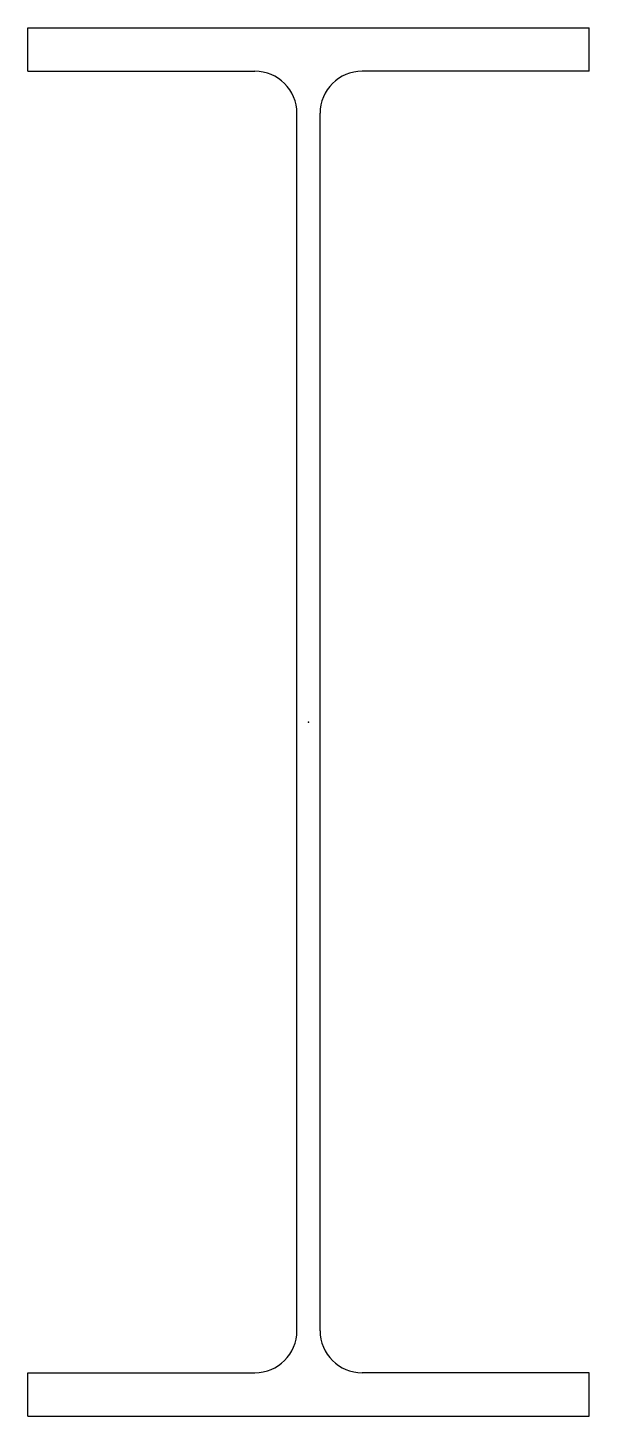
# Model space of a CAD drawing. Header units: millimetres. Extents: x -200 to 200, y -495 to 495.
import ezdxf

# ---------------------------------------------------------------- set-up
doc = ezdxf.new("R2010")
doc.units = ezdxf.units.MM
doc.layers.add('Profile', color=7, linetype='Continuous')

msp = doc.modelspace()

# ---------------------------------------------------------------- linework, layer by layer
at = {"layer": 'Profile'}
for p, q in [((200, 464), (200, 495)), ((-200, 495), (200, 495)), ((-200, 464), (-200, 495)), ((-200, 464), (-38.25, 464)), ((200, 464), (38.25, 464)), ((-8.25, -434), (-8.25, 434)), ((8.25, -434), (8.25, 434)), ((-200, -495), (-200, -464)), ((-200, -464), (-38.25, -464)), ((200, -464), (38.25, -464)), ((200, -495), (200, -464)), ((-200, -495), (200, -495))]:
    msp.add_line(p, q, dxfattribs=at)
for centre, start, end in [((-38.25, 434), 0, 90), ((38.25, 434), 90, 180), ((-38.25, -434), 270, 0), ((38.25, -434), 180, 270)]:
    msp.add_arc(centre, 30, start, end, dxfattribs=at)
msp.add_point((0, 0), dxfattribs=at)

doc.saveas('drawing.dxf')
